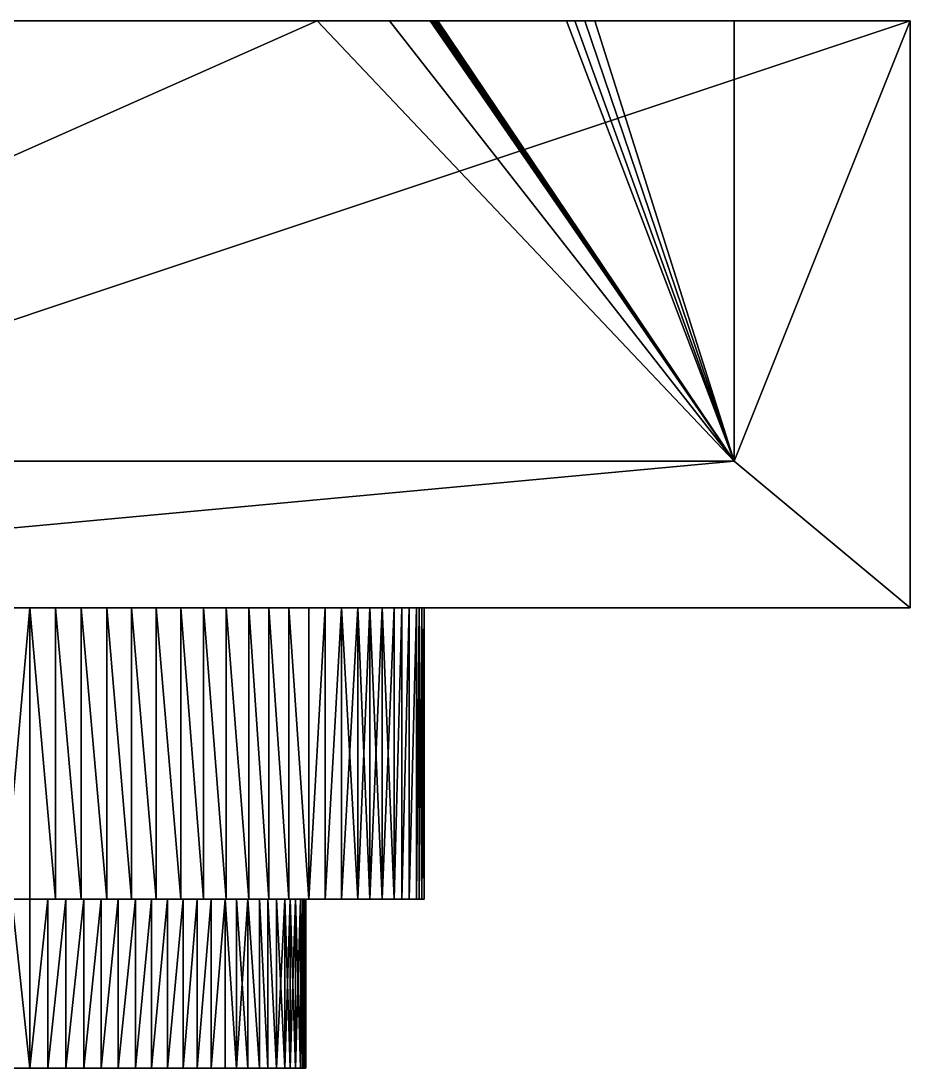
# Model space of a CAD drawing. Header units: metres. Extents: x -9.1 to -7.6, y 2.92 to 3.81.
# Drawn here: x -8.361 to -7.603, y 2.92 to 3.812 of the extents above; entities that cross this region are included whole.
import ezdxf

# ---------------------------------------------------------------- set-up
doc = ezdxf.new("R2010")
doc.units = ezdxf.units.M

msp = doc.modelspace()

# ---------------------------------------------------------------- linework, layer by layer
for points in [[(-9.103333, 3.312435, -1.224101), (-7.603333, 3.312435, -1.224101), (-7.603333, 3.812435, -1.224101)], [(-7.603333, 3.812435, -1.224101), (-9.103333, 3.812435, -1.224101), (-9.103333, 3.312435, -1.224101)], [(-9.103333, 3.812435, -1.224101), (-7.603333, 3.812435, -1.224101), (-8.59807, 3.812435, -1.074101)], [(-8.108597, 3.812435, -1.074101), (-7.753334, 3.437435, -1.074101), (-8.953334, 3.437435, -1.074101)], [(-8.953334, 3.437435, -1.074101), (-8.59807, 3.812435, -1.074101), (-8.108597, 3.812435, -1.074101)], [(-7.603333, 3.812435, -1.224101), (-8.108597, 3.812435, -1.074101), (-8.59807, 3.812435, -1.074101)], [(-8.046812, 3.812435, -1.074101), (-8.108597, 3.812435, -1.074101), (-7.603333, 3.812435, -1.224101)], [(-8.108597, 3.812435, -1.074101), (-8.046812, 3.812435, -1.074101), (-7.753334, 3.437435, -1.074101)], [(-7.603333, 3.812435, -1.224101), (-8.012138, 3.812435, -1.074101), (-8.046812, 3.812435, -1.074101)], [(-8.046812, 3.812435, -1.074101), (-8.012138, 3.812435, -1.074101), (-7.753334, 3.437435, -1.074101)], [(-8.011627, 3.812435, -1.074101), (-8.012138, 3.812435, -1.074101), (-7.603333, 3.812435, -1.224101)], [(-8.012138, 3.812435, -1.074101), (-8.011627, 3.812435, -1.074101), (-7.753334, 3.437435, -1.074101)], [(-7.603333, 3.812435, -1.224101), (-8.011177, 3.812435, -1.074101), (-8.011627, 3.812435, -1.074101)], [(-8.011627, 3.812435, -1.074101), (-8.011177, 3.812435, -1.074101), (-7.753334, 3.437435, -1.074101)], [(-8.00997, 3.812435, -1.074101), (-8.011177, 3.812435, -1.074101), (-7.603333, 3.812435, -1.224101)], [(-8.011177, 3.812435, -1.074101), (-8.00997, 3.812435, -1.074101), (-7.753334, 3.437435, -1.074101)], [(-7.603333, 3.812435, -1.224101), (-8.008516, 3.812435, -1.074101), (-8.00997, 3.812435, -1.074101)], [(-8.00997, 3.812435, -1.074101), (-8.008516, 3.812435, -1.074101), (-7.753334, 3.437435, -1.074101)], [(-8.007055, 3.812435, -1.074101), (-8.008516, 3.812435, -1.074101), (-7.603333, 3.812435, -1.224101)], [(-8.008516, 3.812435, -1.074101), (-8.007055, 3.812435, -1.074101), (-7.753334, 3.437435, -1.074101)], [(-7.603333, 3.812435, -1.224101), (-8.00583, 3.812435, -1.074101), (-8.007055, 3.812435, -1.074101)], [(-8.007055, 3.812435, -1.074101), (-8.00583, 3.812435, -1.074101), (-7.753334, 3.437435, -1.074101)], [(-7.896036, 3.812435, -1.074101), (-8.00583, 3.812435, -1.074101), (-7.603333, 3.812435, -1.224101)], [(-8.00583, 3.812435, -1.074101), (-7.896036, 3.812435, -1.074101), (-7.753334, 3.437435, -1.074101)], [(-7.603333, 3.812435, -1.224101), (-7.888876, 3.812435, -1.074101), (-7.896036, 3.812435, -1.074101)], [(-7.896036, 3.812435, -1.074101), (-7.888876, 3.812435, -1.074101), (-7.753334, 3.437435, -1.074101)], [(-7.88034, 3.812435, -1.074101), (-7.888876, 3.812435, -1.074101), (-7.603333, 3.812435, -1.224101)], [(-7.888876, 3.812435, -1.074101), (-7.88034, 3.812435, -1.074101), (-7.753334, 3.437435, -1.074101)], [(-7.603333, 3.812435, -1.224101), (-7.871848, 3.812435, -1.074101), (-7.88034, 3.812435, -1.074101)], [(-7.88034, 3.812435, -1.074101), (-7.871848, 3.812435, -1.074101), (-7.753334, 3.437435, -1.074101)], [(-7.603333, 3.812435, -1.224101), (-7.753334, 3.812435, -1.074101), (-7.871848, 3.812435, -1.074101)], [(-7.871848, 3.812435, -1.074101), (-7.753334, 3.812435, -1.074101), (-7.753334, 3.437435, -1.074101)], [(-7.753334, 3.437435, -0.024101), (-7.753334, 3.812435, -0.024101), (-7.603333, 3.812435, -0.024101)], [(-7.603333, 3.812435, -0.024101), (-7.603333, 3.312435, -0.024101), (-7.753334, 3.437435, -0.024101)], [(-7.603333, 3.812435, -1.224101), (-7.603333, 3.812435, -0.024101), (-7.753334, 3.812435, -0.543332)], [(-7.753334, 3.812435, -0.543332), (-7.753334, 3.812435, -1.074101), (-7.603333, 3.812435, -1.224101)], [(-7.603333, 3.812435, -0.024101), (-7.753334, 3.812435, -0.024101), (-7.753334, 3.812435, -0.543332)], [(-7.753334, 3.812435, -1.074101), (-7.753334, 3.812435, -0.543332), (-7.753334, 3.437435, -1.074101)], [(-7.753334, 3.437435, -0.024101), (-7.753334, 3.437435, -1.074101), (-7.753334, 3.812435, -0.543332)], [(-7.753334, 3.812435, -0.543332), (-7.753334, 3.812435, -0.024101), (-7.753334, 3.437435, -0.024101)], [(-7.603333, 3.312435, -1.224101), (-7.603333, 3.312435, -0.024101), (-7.603333, 3.812435, -0.024101)], [(-7.603333, 3.812435, -0.024101), (-7.603333, 3.812435, -1.224101), (-7.603333, 3.312435, -1.224101)], [(-7.753334, 3.437435, -0.024101), (-7.603333, 3.312435, -0.024101), (-9.103333, 3.312435, -0.024101)], [(-9.103333, 3.312435, -0.024101), (-8.953334, 3.437435, -0.024101), (-7.753334, 3.437435, -0.024101)], [(-7.753334, 3.437435, -0.024101), (-8.953334, 3.437435, -0.024101), (-8.953334, 3.437435, -1.074101)], [(-8.953334, 3.437435, -1.074101), (-7.753334, 3.437435, -1.074101), (-7.753334, 3.437435, -0.024101)], [(-7.603333, 3.312435, -1.224101), (-9.103333, 3.312435, -1.224101), (-8.481915, 3.312435, -0.784525)], [(-9.103333, 3.312435, -0.024101), (-7.603333, 3.312435, -0.024101), (-8.353333, 3.312435, -0.138101)], [(-8.353333, 3.312435, -0.138101), (-8.375183, 3.312435, -0.140253), (-9.103333, 3.312435, -0.024101)], [(-8.481915, 3.312435, -0.784525), (-8.418883, 3.312435, -0.803645), (-7.603333, 3.312435, -1.224101)], [(-8.375183, 3.312435, -0.807949), (-7.603333, 3.312435, -1.224101), (-8.418883, 3.312435, -0.803645)], [(-7.603333, 3.312435, -1.224101), (-8.375183, 3.312435, -0.807949), (-8.353333, 3.312435, -0.810101)], [(-8.353333, 3.312435, -0.138101), (-8.353333, 3.064435, -0.138101), (-8.375183, 3.064435, -0.140253)], [(-8.375183, 3.064435, -0.140253), (-8.375183, 3.312435, -0.140253), (-8.353333, 3.312435, -0.138101)], [(-8.375183, 3.064435, -0.807949), (-8.353333, 3.064435, -0.810101), (-8.353333, 3.312435, -0.810101)], [(-8.353333, 3.312435, -0.810101), (-8.375183, 3.312435, -0.807949), (-8.375183, 3.064435, -0.807949)], [(-7.603333, 3.312435, -1.224101), (-8.353333, 3.312435, -0.810101), (-8.331483, 3.312435, -0.807949)], [(-8.331483, 3.312435, -0.140253), (-8.353333, 3.312435, -0.138101), (-7.603333, 3.312435, -0.024101)], [(-8.353333, 3.312435, -0.810101), (-8.353333, 3.064435, -0.810101), (-8.331483, 3.064435, -0.807949)], [(-8.331483, 3.064435, -0.807949), (-8.331483, 3.312435, -0.807949), (-8.353333, 3.312435, -0.810101)], [(-8.331483, 3.064435, -0.140253), (-8.353333, 3.064435, -0.138101), (-8.353333, 3.312435, -0.138101)], [(-8.353333, 3.312435, -0.138101), (-8.331483, 3.312435, -0.140253), (-8.331483, 3.064435, -0.140253)], [(-8.331483, 3.312435, -0.807949), (-8.309633, 3.312435, -0.805797), (-8.287783, 3.312435, -0.803645)], [(-8.287783, 3.312435, -0.803645), (-7.603333, 3.312435, -1.224101), (-8.331483, 3.312435, -0.807949)], [(-7.603333, 3.312435, -0.024101), (-8.309633, 3.312435, -0.142406), (-8.331483, 3.312435, -0.140253)], [(-8.331483, 3.312435, -0.807949), (-8.331483, 3.064435, -0.807949), (-8.309633, 3.064435, -0.805797)], [(-8.309633, 3.064435, -0.805797), (-8.309633, 3.312435, -0.805797), (-8.331483, 3.312435, -0.807949)], [(-8.309633, 3.064435, -0.142406), (-8.331483, 3.064435, -0.140253), (-8.331483, 3.312435, -0.140253)], [(-8.331483, 3.312435, -0.140253), (-8.309633, 3.312435, -0.142406), (-8.309633, 3.064435, -0.142406)], [(-8.287783, 3.312435, -0.144558), (-8.309633, 3.312435, -0.142406), (-7.603333, 3.312435, -0.024101)], [(-8.287783, 3.064435, -0.144558), (-8.309633, 3.064435, -0.142406), (-8.309633, 3.312435, -0.142406)], [(-8.309633, 3.312435, -0.142406), (-8.287783, 3.312435, -0.144558), (-8.287783, 3.064435, -0.144558)], [(-8.309633, 3.312435, -0.805797), (-8.309633, 3.064435, -0.805797), (-8.287783, 3.064435, -0.803645)], [(-8.287783, 3.064435, -0.803645), (-8.287783, 3.312435, -0.803645), (-8.309633, 3.312435, -0.805797)], [(-8.287783, 3.312435, -0.803645), (-8.245762, 3.312435, -0.790898), (-8.224751, 3.312435, -0.784525)], [(-8.224751, 3.312435, -0.784525), (-7.603333, 3.312435, -1.224101), (-8.287783, 3.312435, -0.803645)], [(-8.266772, 3.312435, -0.150931), (-8.287783, 3.312435, -0.144558), (-7.603333, 3.312435, -0.024101)], [(-8.287783, 3.312435, -0.803645), (-8.266772, 3.312435, -0.797272), (-8.245762, 3.312435, -0.790898)], [(-8.287783, 3.312435, -0.803645), (-8.287783, 3.064435, -0.803645), (-8.266772, 3.064435, -0.797272)], [(-8.266772, 3.064435, -0.797272), (-8.266772, 3.312435, -0.797272), (-8.287783, 3.312435, -0.803645)], [(-8.266772, 3.064435, -0.150931), (-8.287783, 3.064435, -0.144558), (-8.287783, 3.312435, -0.144558)], [(-8.287783, 3.312435, -0.144558), (-8.266772, 3.312435, -0.150931), (-8.266772, 3.064435, -0.150931)], [(-8.224751, 3.312435, -0.163678), (-8.245762, 3.312435, -0.157304), (-8.266772, 3.312435, -0.150931)], [(-8.266772, 3.312435, -0.150931), (-7.603333, 3.312435, -0.024101), (-8.224751, 3.312435, -0.163678)], [(-8.266772, 3.312435, -0.797272), (-8.266772, 3.064435, -0.797272), (-8.245762, 3.064435, -0.790898)], [(-8.245762, 3.064435, -0.790898), (-8.245762, 3.312435, -0.790898), (-8.266772, 3.312435, -0.797272)], [(-8.245762, 3.064435, -0.157304), (-8.266772, 3.064435, -0.150931), (-8.266772, 3.312435, -0.150931)], [(-8.266772, 3.312435, -0.150931), (-8.245762, 3.312435, -0.157304), (-8.245762, 3.064435, -0.157304)], [(-8.224751, 3.064435, -0.163678), (-8.245762, 3.064435, -0.157304), (-8.245762, 3.312435, -0.157304)], [(-8.245762, 3.312435, -0.157304), (-8.224751, 3.312435, -0.163678), (-8.224751, 3.064435, -0.163678)], [(-8.245762, 3.312435, -0.790898), (-8.245762, 3.064435, -0.790898), (-8.224751, 3.064435, -0.784525)], [(-8.224751, 3.064435, -0.784525), (-8.224751, 3.312435, -0.784525), (-8.245762, 3.312435, -0.790898)], [(-8.224751, 3.312435, -0.784525), (-8.205388, 3.312435, -0.774175), (-8.186026, 3.312435, -0.763825)], [(-8.186026, 3.312435, -0.763825), (-7.603333, 3.312435, -1.224101), (-8.224751, 3.312435, -0.784525)], [(-8.205388, 3.312435, -0.174028), (-8.224751, 3.312435, -0.163678), (-7.603333, 3.312435, -0.024101)], [(-8.224751, 3.312435, -0.784525), (-8.224751, 3.064435, -0.784525), (-8.205388, 3.064435, -0.774175)], [(-8.205388, 3.064435, -0.774175), (-8.205388, 3.312435, -0.774175), (-8.224751, 3.312435, -0.784525)], [(-8.205388, 3.064435, -0.174028), (-8.224751, 3.064435, -0.163678), (-8.224751, 3.312435, -0.163678)], [(-8.224751, 3.312435, -0.163678), (-8.205388, 3.312435, -0.174028), (-8.205388, 3.064435, -0.174028)], [(-8.186025, 3.312435, -0.184378), (-8.205388, 3.312435, -0.174028), (-7.603333, 3.312435, -0.024101)], [(-8.205388, 3.312435, -0.774175), (-8.205388, 3.064435, -0.774175), (-8.186026, 3.064435, -0.763825)], [(-8.186026, 3.064435, -0.763825), (-8.186026, 3.312435, -0.763825), (-8.205388, 3.312435, -0.774175)], [(-8.186025, 3.064435, -0.184378), (-8.205388, 3.064435, -0.174028), (-8.205388, 3.312435, -0.174028)], [(-8.205388, 3.312435, -0.174028), (-8.186025, 3.312435, -0.184378), (-8.186025, 3.064435, -0.184378)], [(-7.603333, 3.312435, -1.224101), (-8.186026, 3.312435, -0.763825), (-8.166662, 3.312435, -0.753475)], [(-8.186026, 3.312435, -0.763825), (-8.186026, 3.064435, -0.763825), (-8.166662, 3.064435, -0.753475)], [(-8.166662, 3.064435, -0.753475), (-8.166662, 3.312435, -0.753475), (-8.186026, 3.312435, -0.763825)], [(-8.166661, 3.312435, -0.194728), (-8.186025, 3.312435, -0.184378), (-7.603333, 3.312435, -0.024101)], [(-8.166661, 3.064435, -0.194728), (-8.186025, 3.064435, -0.184378), (-8.186025, 3.312435, -0.184378)], [(-8.186025, 3.312435, -0.184378), (-8.166661, 3.312435, -0.194728), (-8.166661, 3.064435, -0.194728)], [(-7.603333, 3.312435, -1.224101), (-8.166662, 3.312435, -0.753475), (-8.14969, 3.312435, -0.739546)], [(-8.166662, 3.312435, -0.753475), (-8.166662, 3.064435, -0.753475), (-8.14969, 3.064435, -0.739546)], [(-8.14969, 3.064435, -0.739546), (-8.14969, 3.312435, -0.739546), (-8.166662, 3.312435, -0.753475)], [(-8.132717, 3.312435, -0.222585), (-8.14969, 3.312435, -0.208656), (-8.166661, 3.312435, -0.194728)], [(-8.166661, 3.312435, -0.194728), (-7.603333, 3.312435, -0.024101), (-8.132717, 3.312435, -0.222585)], [(-8.14969, 3.064435, -0.208656), (-8.166661, 3.064435, -0.194728), (-8.166661, 3.312435, -0.194728)], [(-8.166661, 3.312435, -0.194728), (-8.14969, 3.312435, -0.208656), (-8.14969, 3.064435, -0.208656)], [(-8.14969, 3.312435, -0.739546), (-8.132718, 3.312435, -0.725618), (-8.115746, 3.312435, -0.711689)], [(-8.115746, 3.312435, -0.711689), (-7.603333, 3.312435, -1.224101), (-8.14969, 3.312435, -0.739546)], [(-8.14969, 3.312435, -0.739546), (-8.14969, 3.064435, -0.739546), (-8.132718, 3.064435, -0.725618)], [(-8.132718, 3.064435, -0.725618), (-8.132718, 3.312435, -0.725618), (-8.14969, 3.312435, -0.739546)], [(-8.132717, 3.064435, -0.222585), (-8.14969, 3.064435, -0.208656), (-8.14969, 3.312435, -0.208656)], [(-8.14969, 3.312435, -0.208656), (-8.132717, 3.312435, -0.222585), (-8.132717, 3.064435, -0.222585)], [(-8.132718, 3.312435, -0.725618), (-8.132718, 3.064435, -0.725618), (-8.115746, 3.064435, -0.711689)], [(-8.115746, 3.064435, -0.711689), (-8.115746, 3.312435, -0.711689), (-8.132718, 3.312435, -0.725618)], [(-7.603333, 3.312435, -0.024101), (-8.115746, 3.312435, -0.236514), (-8.132717, 3.312435, -0.222585)], [(-8.115746, 3.064435, -0.236514), (-8.132717, 3.064435, -0.222585), (-8.132717, 3.312435, -0.222585)], [(-8.132717, 3.312435, -0.222585), (-8.115746, 3.312435, -0.236514), (-8.115746, 3.064435, -0.236514)], [(-7.603333, 3.312435, -0.024101), (-8.101817, 3.312435, -0.253486), (-8.115746, 3.312435, -0.236514)], [(-8.115746, 3.312435, -0.711689), (-8.101817, 3.312435, -0.694717), (-8.087889, 3.312435, -0.677745)], [(-8.087889, 3.312435, -0.677745), (-7.603333, 3.312435, -1.224101), (-8.115746, 3.312435, -0.711689)], [(-8.115746, 3.064435, -0.711689), (-8.101817, 3.064435, -0.694717), (-8.101817, 3.312435, -0.694717)], [(-8.101817, 3.312435, -0.694717), (-8.115746, 3.312435, -0.711689), (-8.115746, 3.064435, -0.711689)], [(-8.101817, 3.312435, -0.253486), (-8.101817, 3.064435, -0.253486), (-8.115746, 3.064435, -0.236514)], [(-8.115746, 3.064435, -0.236514), (-8.115746, 3.312435, -0.236514), (-8.101817, 3.312435, -0.253486)], [(-8.073959, 3.312435, -0.28743), (-8.087888, 3.312435, -0.270458), (-8.101817, 3.312435, -0.253486)], [(-8.101817, 3.312435, -0.253486), (-7.603333, 3.312435, -0.024101), (-8.073959, 3.312435, -0.28743)], [(-8.101817, 3.064435, -0.694717), (-8.087889, 3.064435, -0.677745), (-8.087889, 3.312435, -0.677745)], [(-8.087889, 3.312435, -0.677745), (-8.101817, 3.312435, -0.694717), (-8.101817, 3.064435, -0.694717)], [(-8.087888, 3.312435, -0.270458), (-8.087888, 3.064435, -0.270458), (-8.101817, 3.064435, -0.253486)], [(-8.101817, 3.064435, -0.253486), (-8.101817, 3.312435, -0.253486), (-8.087888, 3.312435, -0.270458)], [(-7.603333, 3.312435, -1.224101), (-8.087889, 3.312435, -0.677745), (-8.073959, 3.312435, -0.660773)], [(-8.087889, 3.064435, -0.677745), (-8.073959, 3.064435, -0.660773), (-8.073959, 3.312435, -0.660773)], [(-8.073959, 3.312435, -0.660773), (-8.087889, 3.312435, -0.677745), (-8.087889, 3.064435, -0.677745)], [(-8.073959, 3.064435, -0.28743), (-8.087888, 3.064435, -0.270458), (-8.087888, 3.312435, -0.270458)], [(-8.087888, 3.312435, -0.270458), (-8.073959, 3.312435, -0.28743), (-8.073959, 3.064435, -0.28743)], [(-7.603333, 3.312435, -0.024101), (-7.603333, 3.312435, -1.224101), (-8.073959, 3.312435, -0.660773)], [(-8.073959, 3.312435, -0.660773), (-8.06361, 3.312435, -0.64141), (-7.603333, 3.312435, -0.024101)], [(-8.04291, 3.312435, -0.34552), (-8.06361, 3.312435, -0.306793), (-8.073959, 3.312435, -0.28743)], [(-8.073959, 3.312435, -0.28743), (-7.603333, 3.312435, -0.024101), (-8.04291, 3.312435, -0.34552)], [(-8.073959, 3.064435, -0.660773), (-8.06361, 3.064435, -0.64141), (-8.06361, 3.312435, -0.64141)], [(-8.06361, 3.312435, -0.64141), (-8.073959, 3.312435, -0.660773), (-8.073959, 3.064435, -0.660773)], [(-8.063609, 3.064435, -0.306793), (-8.073959, 3.064435, -0.28743), (-8.073959, 3.312435, -0.28743)], [(-8.073959, 3.312435, -0.28743), (-8.06361, 3.312435, -0.306793), (-8.063609, 3.064435, -0.306793)], [(-8.06361, 3.312435, -0.64141), (-8.05326, 3.312435, -0.622046), (-8.04291, 3.312435, -0.602683)], [(-8.04291, 3.312435, -0.602683), (-7.603333, 3.312435, -0.024101), (-8.06361, 3.312435, -0.64141)], [(-8.04291, 3.312435, -0.34552), (-8.05326, 3.312435, -0.326157), (-8.06361, 3.312435, -0.306793)], [(-8.06361, 3.064435, -0.64141), (-8.05326, 3.064435, -0.622046), (-8.05326, 3.312435, -0.622046)], [(-8.05326, 3.312435, -0.622046), (-8.06361, 3.312435, -0.64141), (-8.06361, 3.064435, -0.64141)], [(-8.05326, 3.064435, -0.326157), (-8.063609, 3.064435, -0.306793), (-8.06361, 3.312435, -0.306793)], [(-8.06361, 3.312435, -0.306793), (-8.05326, 3.312435, -0.326157), (-8.05326, 3.064435, -0.326157)], [(-8.04291, 3.064435, -0.34552), (-8.05326, 3.064435, -0.326157), (-8.05326, 3.312435, -0.326157)], [(-8.05326, 3.312435, -0.326157), (-8.04291, 3.312435, -0.34552), (-8.04291, 3.064435, -0.34552)], [(-8.05326, 3.064435, -0.622046), (-8.04291, 3.064435, -0.602683), (-8.04291, 3.312435, -0.602683)], [(-8.04291, 3.312435, -0.602683), (-8.05326, 3.312435, -0.622046), (-8.05326, 3.064435, -0.622046)], [(-8.023789, 3.312435, -0.408551), (-8.030163, 3.312435, -0.387541), (-8.04291, 3.312435, -0.34552)], [(-8.04291, 3.312435, -0.34552), (-7.603333, 3.312435, -0.024101), (-8.023789, 3.312435, -0.408551)], [(-8.04291, 3.312435, -0.602683), (-8.036536, 3.312435, -0.581672), (-8.030163, 3.312435, -0.560662)], [(-8.030163, 3.312435, -0.560662), (-7.603333, 3.312435, -0.024101), (-8.04291, 3.312435, -0.602683)], [(-8.030163, 3.312435, -0.387541), (-8.036536, 3.312435, -0.366531), (-8.04291, 3.312435, -0.34552)], [(-8.04291, 3.064435, -0.602683), (-8.036536, 3.064435, -0.581672), (-8.036536, 3.312435, -0.581672)], [(-8.036536, 3.312435, -0.581672), (-8.04291, 3.312435, -0.602683), (-8.04291, 3.064435, -0.602683)], [(-8.036536, 3.312435, -0.366531), (-8.036536, 3.064435, -0.366531), (-8.04291, 3.064435, -0.34552)], [(-8.04291, 3.064435, -0.34552), (-8.04291, 3.312435, -0.34552), (-8.036536, 3.312435, -0.366531)], [(-8.036536, 3.064435, -0.581672), (-8.030163, 3.064435, -0.560662), (-8.030163, 3.312435, -0.560662)], [(-8.030163, 3.312435, -0.560662), (-8.036536, 3.312435, -0.581672), (-8.036536, 3.064435, -0.581672)], [(-8.030163, 3.312435, -0.387541), (-8.030163, 3.064435, -0.387541), (-8.036536, 3.064435, -0.366531)], [(-8.036536, 3.064435, -0.366531), (-8.036536, 3.312435, -0.366531), (-8.030163, 3.312435, -0.387541)], [(-7.603333, 3.312435, -0.024101), (-8.030163, 3.312435, -0.560662), (-8.023789, 3.312435, -0.539652)], [(-8.023789, 3.312435, -0.408551), (-8.023789, 3.064435, -0.408551), (-8.030163, 3.064435, -0.387541)], [(-8.030163, 3.064435, -0.387541), (-8.030163, 3.312435, -0.387541), (-8.023789, 3.312435, -0.408551)], [(-8.030163, 3.064435, -0.560662), (-8.023789, 3.064435, -0.539652), (-8.023789, 3.312435, -0.539652)], [(-8.023789, 3.312435, -0.539652), (-8.030163, 3.312435, -0.560662), (-8.030163, 3.064435, -0.560662)], [(-8.017334, 3.312435, -0.474101), (-8.021638, 3.312435, -0.430401), (-8.023789, 3.312435, -0.408551)], [(-8.023789, 3.312435, -0.408551), (-7.603333, 3.312435, -0.024101), (-8.017334, 3.312435, -0.474101)], [(-7.603333, 3.312435, -0.024101), (-8.023789, 3.312435, -0.539652), (-8.021638, 3.312435, -0.517801)], [(-8.023789, 3.064435, -0.539652), (-8.021638, 3.064435, -0.517801), (-8.021638, 3.312435, -0.517801)], [(-8.021638, 3.312435, -0.517801), (-8.023789, 3.312435, -0.539652), (-8.023789, 3.064435, -0.539652)], [(-8.021638, 3.312435, -0.430401), (-8.021638, 3.064435, -0.430401), (-8.023789, 3.064435, -0.408551)], [(-8.023789, 3.064435, -0.408551), (-8.023789, 3.312435, -0.408551), (-8.021638, 3.312435, -0.430401)], [(-8.021638, 3.312435, -0.517801), (-8.019485, 3.312435, -0.495951), (-8.017334, 3.312435, -0.474101)], [(-8.017334, 3.312435, -0.474101), (-7.603333, 3.312435, -0.024101), (-8.021638, 3.312435, -0.517801)], [(-8.017334, 3.312435, -0.474101), (-8.019485, 3.312435, -0.452251), (-8.021638, 3.312435, -0.430401)], [(-8.021638, 3.064435, -0.517801), (-8.019485, 3.064435, -0.495951), (-8.019485, 3.312435, -0.495951)], [(-8.019485, 3.312435, -0.495951), (-8.021638, 3.312435, -0.517801), (-8.021638, 3.064435, -0.517801)], [(-8.019485, 3.312435, -0.452251), (-8.019485, 3.064435, -0.452251), (-8.021638, 3.064435, -0.430401)], [(-8.021638, 3.064435, -0.430401), (-8.021638, 3.312435, -0.430401), (-8.019485, 3.312435, -0.452251)], [(-8.017334, 3.064435, -0.474101), (-8.019485, 3.064435, -0.452251), (-8.019485, 3.312435, -0.452251)], [(-8.019485, 3.312435, -0.452251), (-8.017334, 3.312435, -0.474101), (-8.017334, 3.064435, -0.474101)], [(-8.019485, 3.064435, -0.495951), (-8.017334, 3.064435, -0.474101), (-8.017334, 3.312435, -0.474101)], [(-8.017334, 3.312435, -0.474101), (-8.019485, 3.312435, -0.495951), (-8.019485, 3.064435, -0.495951)], [(-8.353333, 3.064435, -0.709301), (-8.353333, 3.064435, -0.810101), (-8.375183, 3.064435, -0.807949)], [(-8.375183, 3.064435, -0.807949), (-8.368629, 3.064435, -0.707795), (-8.353333, 3.064435, -0.709301)], [(-8.375183, 3.064435, -0.140253), (-8.353333, 3.064435, -0.138101), (-8.353333, 3.064435, -0.238901)], [(-8.353333, 3.064435, -0.238901), (-8.368629, 3.064435, -0.240408), (-8.375183, 3.064435, -0.140253)], [(-8.353333, 2.920435, -0.709301), (-8.353333, 3.064435, -0.709301), (-8.368629, 3.064435, -0.707795)], [(-8.368629, 3.064435, -0.707795), (-8.368629, 2.920435, -0.707795), (-8.353333, 2.920435, -0.709301)], [(-8.368629, 3.064435, -0.240408), (-8.353333, 3.064435, -0.238901), (-8.353333, 2.920435, -0.238901)], [(-8.353333, 2.920435, -0.238901), (-8.368629, 2.920435, -0.240408), (-8.368629, 3.064435, -0.240408)], [(-8.338038, 3.064435, -0.707795), (-8.353333, 3.064435, -0.709301), (-8.353333, 2.920435, -0.709301)], [(-8.353333, 2.920435, -0.709301), (-8.338038, 2.920435, -0.707795), (-8.338038, 3.064435, -0.707795)], [(-8.331483, 3.064435, -0.807949), (-8.353333, 3.064435, -0.810101), (-8.353333, 3.064435, -0.709301)], [(-8.353333, 3.064435, -0.709301), (-8.338038, 3.064435, -0.707795), (-8.331483, 3.064435, -0.807949)], [(-8.353333, 2.920435, -0.238901), (-8.353333, 3.064435, -0.238901), (-8.338038, 3.064435, -0.240408)], [(-8.338038, 3.064435, -0.240408), (-8.338038, 2.920435, -0.240408), (-8.353333, 2.920435, -0.238901)], [(-8.353333, 3.064435, -0.238901), (-8.353333, 3.064435, -0.138101), (-8.331483, 3.064435, -0.140253)], [(-8.331483, 3.064435, -0.140253), (-8.338038, 3.064435, -0.240408), (-8.353333, 3.064435, -0.238901)], [(-8.322743, 3.064435, -0.706288), (-8.338038, 3.064435, -0.707795), (-8.338038, 2.920435, -0.707795)], [(-8.338038, 2.920435, -0.707795), (-8.322743, 2.920435, -0.706288), (-8.322743, 3.064435, -0.706288)], [(-8.309633, 3.064435, -0.805797), (-8.331483, 3.064435, -0.807949), (-8.338038, 3.064435, -0.707795)], [(-8.338038, 3.064435, -0.707795), (-8.322743, 3.064435, -0.706288), (-8.309633, 3.064435, -0.805797)], [(-8.338038, 2.920435, -0.240408), (-8.338038, 3.064435, -0.240408), (-8.322743, 3.064435, -0.241914)], [(-8.322743, 3.064435, -0.241914), (-8.322743, 2.920435, -0.241914), (-8.338038, 2.920435, -0.240408)], [(-8.338038, 3.064435, -0.240408), (-8.331483, 3.064435, -0.140253), (-8.309633, 3.064435, -0.142406)], [(-8.309633, 3.064435, -0.142406), (-8.322743, 3.064435, -0.241914), (-8.338038, 3.064435, -0.240408)], [(-8.307448, 3.064435, -0.704782), (-8.322743, 3.064435, -0.706288), (-8.322743, 2.920435, -0.706288)], [(-8.322743, 2.920435, -0.706288), (-8.307448, 2.920435, -0.704782), (-8.307448, 3.064435, -0.704782)], [(-8.309633, 3.064435, -0.805797), (-8.322743, 3.064435, -0.706288), (-8.307448, 3.064435, -0.704782)], [(-8.322743, 2.920435, -0.241914), (-8.322743, 3.064435, -0.241914), (-8.307448, 3.064435, -0.243421)], [(-8.307448, 3.064435, -0.243421), (-8.307448, 2.920435, -0.243421), (-8.322743, 2.920435, -0.241914)], [(-8.307448, 3.064435, -0.243421), (-8.322743, 3.064435, -0.241914), (-8.309633, 3.064435, -0.142406)], [(-8.307448, 3.064435, -0.704782), (-8.287783, 3.064435, -0.803645), (-8.309633, 3.064435, -0.805797)], [(-8.309633, 3.064435, -0.142406), (-8.287783, 3.064435, -0.144558), (-8.307448, 3.064435, -0.243421)], [(-8.292741, 3.064435, -0.70032), (-8.307448, 3.064435, -0.704782), (-8.307448, 2.920435, -0.704782)], [(-8.307448, 2.920435, -0.704782), (-8.292741, 2.920435, -0.70032), (-8.292741, 3.064435, -0.70032)], [(-8.266772, 3.064435, -0.797272), (-8.287783, 3.064435, -0.803645), (-8.307448, 3.064435, -0.704782)], [(-8.307448, 3.064435, -0.704782), (-8.292741, 3.064435, -0.70032), (-8.266772, 3.064435, -0.797272)], [(-8.307448, 2.920435, -0.243421), (-8.307448, 3.064435, -0.243421), (-8.292741, 3.064435, -0.247882)], [(-8.292741, 3.064435, -0.247882), (-8.292741, 2.920435, -0.247882), (-8.307448, 2.920435, -0.243421)], [(-8.307448, 3.064435, -0.243421), (-8.287783, 3.064435, -0.144558), (-8.266772, 3.064435, -0.150931)], [(-8.266772, 3.064435, -0.150931), (-8.292741, 3.064435, -0.247882), (-8.307448, 3.064435, -0.243421)], [(-8.278033, 3.064435, -0.695859), (-8.292741, 3.064435, -0.70032), (-8.292741, 2.920435, -0.70032)], [(-8.292741, 2.920435, -0.70032), (-8.278033, 2.920435, -0.695859), (-8.278033, 3.064435, -0.695859)], [(-8.266772, 3.064435, -0.797272), (-8.292741, 3.064435, -0.70032), (-8.278033, 3.064435, -0.695859)], [(-8.292741, 2.920435, -0.247882), (-8.292741, 3.064435, -0.247882), (-8.278033, 3.064435, -0.252344)], [(-8.278033, 3.064435, -0.252344), (-8.278033, 2.920435, -0.252344), (-8.292741, 2.920435, -0.247882)], [(-8.292741, 3.064435, -0.247882), (-8.266772, 3.064435, -0.150931), (-8.245762, 3.064435, -0.157304)], [(-8.245762, 3.064435, -0.157304), (-8.278033, 3.064435, -0.252344), (-8.292741, 3.064435, -0.247882)], [(-8.263327, 3.064435, -0.691398), (-8.278033, 3.064435, -0.695859), (-8.278033, 2.920435, -0.695859)], [(-8.278033, 2.920435, -0.695859), (-8.263327, 2.920435, -0.691398), (-8.263327, 3.064435, -0.691398)], [(-8.245762, 3.064435, -0.790898), (-8.278033, 3.064435, -0.695859), (-8.263327, 3.064435, -0.691398)], [(-8.278033, 3.064435, -0.695859), (-8.245762, 3.064435, -0.790898), (-8.266772, 3.064435, -0.797272)], [(-8.278033, 2.920435, -0.252344), (-8.278033, 3.064435, -0.252344), (-8.263326, 3.064435, -0.256805)], [(-8.263326, 3.064435, -0.256805), (-8.263326, 2.920435, -0.256805), (-8.278033, 2.920435, -0.252344)], [(-8.263326, 3.064435, -0.256805), (-8.278033, 3.064435, -0.252344), (-8.245762, 3.064435, -0.157304)], [(-8.249772, 3.064435, -0.684153), (-8.263327, 3.064435, -0.691398), (-8.263327, 2.920435, -0.691398)], [(-8.263327, 2.920435, -0.691398), (-8.249772, 2.920435, -0.684153), (-8.249772, 3.064435, -0.684153)], [(-8.205388, 3.064435, -0.774175), (-8.224751, 3.064435, -0.784525), (-8.263327, 3.064435, -0.691398)], [(-8.263327, 3.064435, -0.691398), (-8.249772, 3.064435, -0.684153), (-8.205388, 3.064435, -0.774175)], [(-8.263327, 3.064435, -0.691398), (-8.224751, 3.064435, -0.784525), (-8.245762, 3.064435, -0.790898)], [(-8.245762, 3.064435, -0.157304), (-8.224751, 3.064435, -0.163678), (-8.263326, 3.064435, -0.256805)], [(-8.263326, 2.920435, -0.256805), (-8.263326, 3.064435, -0.256805), (-8.249772, 3.064435, -0.26405)], [(-8.249772, 3.064435, -0.26405), (-8.249772, 2.920435, -0.26405), (-8.263326, 2.920435, -0.256805)], [(-8.263326, 3.064435, -0.256805), (-8.224751, 3.064435, -0.163678), (-8.205388, 3.064435, -0.174028)], [(-8.205388, 3.064435, -0.174028), (-8.249772, 3.064435, -0.26405), (-8.263326, 3.064435, -0.256805)], [(-8.236217, 3.064435, -0.676908), (-8.249772, 3.064435, -0.684153), (-8.249772, 2.920435, -0.684153)], [(-8.249772, 2.920435, -0.684153), (-8.236217, 2.920435, -0.676908), (-8.236217, 3.064435, -0.676908)], [(-8.186026, 3.064435, -0.763825), (-8.205388, 3.064435, -0.774175), (-8.249772, 3.064435, -0.684153)], [(-8.249772, 3.064435, -0.684153), (-8.236217, 3.064435, -0.676908), (-8.186026, 3.064435, -0.763825)], [(-8.249772, 2.920435, -0.26405), (-8.249772, 3.064435, -0.26405), (-8.236217, 3.064435, -0.271295)], [(-8.236217, 3.064435, -0.271295), (-8.236217, 2.920435, -0.271295), (-8.249772, 2.920435, -0.26405)], [(-8.249772, 3.064435, -0.26405), (-8.205388, 3.064435, -0.174028), (-8.186025, 3.064435, -0.184378)], [(-8.186025, 3.064435, -0.184378), (-8.236217, 3.064435, -0.271295), (-8.249772, 3.064435, -0.26405)], [(-8.222663, 3.064435, -0.669663), (-8.236217, 3.064435, -0.676908), (-8.236217, 2.920435, -0.676908)], [(-8.236217, 2.920435, -0.676908), (-8.222663, 2.920435, -0.669663), (-8.222663, 3.064435, -0.669663)], [(-8.186026, 3.064435, -0.763825), (-8.236217, 3.064435, -0.676908), (-8.222663, 3.064435, -0.669663)], [(-8.236217, 2.920435, -0.271295), (-8.236217, 3.064435, -0.271295), (-8.222663, 3.064435, -0.27854)], [(-8.222663, 3.064435, -0.27854), (-8.222663, 2.920435, -0.27854), (-8.236217, 2.920435, -0.271295)], [(-8.222663, 3.064435, -0.27854), (-8.236217, 3.064435, -0.271295), (-8.186025, 3.064435, -0.184378)], [(-8.210783, 3.064435, -0.659913), (-8.222663, 3.064435, -0.669663), (-8.222663, 2.920435, -0.669663)], [(-8.222663, 2.920435, -0.669663), (-8.210783, 2.920435, -0.659913), (-8.210783, 3.064435, -0.659913)], [(-8.14969, 3.064435, -0.739546), (-8.166662, 3.064435, -0.753475), (-8.222663, 3.064435, -0.669663)], [(-8.222663, 3.064435, -0.669663), (-8.210783, 3.064435, -0.659913), (-8.14969, 3.064435, -0.739546)], [(-8.222663, 3.064435, -0.669663), (-8.166662, 3.064435, -0.753475), (-8.186026, 3.064435, -0.763825)], [(-8.186025, 3.064435, -0.184378), (-8.166661, 3.064435, -0.194728), (-8.222663, 3.064435, -0.27854)], [(-8.222663, 2.920435, -0.27854), (-8.222663, 3.064435, -0.27854), (-8.210783, 3.064435, -0.28829)], [(-8.210783, 3.064435, -0.28829), (-8.210783, 2.920435, -0.28829), (-8.222663, 2.920435, -0.27854)], [(-8.222663, 3.064435, -0.27854), (-8.166661, 3.064435, -0.194728), (-8.14969, 3.064435, -0.208656)], [(-8.14969, 3.064435, -0.208656), (-8.210783, 3.064435, -0.28829), (-8.222663, 3.064435, -0.27854)], [(-8.198902, 3.064435, -0.650163), (-8.210783, 3.064435, -0.659913), (-8.210783, 2.920435, -0.659913)], [(-8.210783, 2.920435, -0.659913), (-8.198902, 2.920435, -0.650163), (-8.198902, 3.064435, -0.650163)], [(-8.132718, 3.064435, -0.725618), (-8.14969, 3.064435, -0.739546), (-8.210783, 3.064435, -0.659913)], [(-8.210783, 3.064435, -0.659913), (-8.198902, 3.064435, -0.650163), (-8.132718, 3.064435, -0.725618)], [(-8.210783, 2.920435, -0.28829), (-8.210783, 3.064435, -0.28829), (-8.198902, 3.064435, -0.29804)], [(-8.198902, 3.064435, -0.29804), (-8.198902, 2.920435, -0.29804), (-8.210783, 2.920435, -0.28829)], [(-8.198902, 3.064435, -0.29804), (-8.210783, 3.064435, -0.28829), (-8.14969, 3.064435, -0.208656)], [(-8.187022, 3.064435, -0.640413), (-8.198902, 3.064435, -0.650163), (-8.198902, 2.920435, -0.650163)], [(-8.198902, 2.920435, -0.650163), (-8.187022, 2.920435, -0.640413), (-8.187022, 3.064435, -0.640413)], [(-8.132718, 3.064435, -0.725618), (-8.198902, 3.064435, -0.650163), (-8.187022, 3.064435, -0.640413)], [(-8.198902, 2.920435, -0.29804), (-8.198902, 3.064435, -0.29804), (-8.187022, 3.064435, -0.30779)], [(-8.187022, 3.064435, -0.30779), (-8.187021, 2.920435, -0.30779), (-8.198902, 2.920435, -0.29804)], [(-8.187022, 3.064435, -0.30779), (-8.198902, 3.064435, -0.29804), (-8.132717, 3.064435, -0.222585)], [(-8.14969, 3.064435, -0.208656), (-8.132717, 3.064435, -0.222585), (-8.198902, 3.064435, -0.29804)], [(-8.177272, 2.920435, -0.628532), (-8.177272, 3.064435, -0.628532), (-8.187022, 3.064435, -0.640413)], [(-8.187022, 3.064435, -0.640413), (-8.187022, 2.920435, -0.640413), (-8.177272, 2.920435, -0.628532)], [(-8.101817, 3.064435, -0.694717), (-8.115746, 3.064435, -0.711689), (-8.187022, 3.064435, -0.640413)], [(-8.187022, 3.064435, -0.640413), (-8.177272, 3.064435, -0.628532), (-8.101817, 3.064435, -0.694717)], [(-8.187022, 3.064435, -0.640413), (-8.115746, 3.064435, -0.711689), (-8.132718, 3.064435, -0.725618)], [(-8.132717, 3.064435, -0.222585), (-8.115746, 3.064435, -0.236514), (-8.187022, 3.064435, -0.30779)], [(-8.187022, 3.064435, -0.30779), (-8.177272, 3.064435, -0.319671), (-8.177272, 2.920435, -0.319671)], [(-8.177272, 2.920435, -0.319671), (-8.187021, 2.920435, -0.30779), (-8.187022, 3.064435, -0.30779)], [(-8.187022, 3.064435, -0.30779), (-8.115746, 3.064435, -0.236514), (-8.101817, 3.064435, -0.253486)], [(-8.101817, 3.064435, -0.253486), (-8.177272, 3.064435, -0.319671), (-8.187022, 3.064435, -0.30779)], [(-8.167521, 3.064435, -0.616652), (-8.177272, 3.064435, -0.628532), (-8.177272, 2.920435, -0.628532)], [(-8.177272, 2.920435, -0.628532), (-8.167521, 2.920435, -0.616652), (-8.167521, 3.064435, -0.616652)], [(-8.087889, 3.064435, -0.677745), (-8.101817, 3.064435, -0.694717), (-8.177272, 3.064435, -0.628532)], [(-8.177272, 3.064435, -0.628532), (-8.167521, 3.064435, -0.616652), (-8.087889, 3.064435, -0.677745)], [(-8.177272, 3.064435, -0.319671), (-8.167521, 3.064435, -0.331551), (-8.167521, 2.920435, -0.331551)], [(-8.167521, 2.920435, -0.331551), (-8.177272, 2.920435, -0.319671), (-8.177272, 3.064435, -0.319671)], [(-8.167521, 3.064435, -0.331551), (-8.177272, 3.064435, -0.319671), (-8.101817, 3.064435, -0.253486)], [(-8.157772, 2.920435, -0.604771), (-8.157772, 3.064435, -0.604771), (-8.167521, 3.064435, -0.616652)], [(-8.167521, 3.064435, -0.616652), (-8.167521, 2.920435, -0.616652), (-8.157772, 2.920435, -0.604771)], [(-8.087889, 3.064435, -0.677745), (-8.167521, 3.064435, -0.616652), (-8.157772, 3.064435, -0.604771)], [(-8.167521, 3.064435, -0.331551), (-8.157772, 3.064435, -0.343431), (-8.157772, 2.920435, -0.343431)], [(-8.157772, 2.920435, -0.343431), (-8.167521, 2.920435, -0.331551), (-8.167521, 3.064435, -0.331551)], [(-8.157772, 3.064435, -0.343431), (-8.167521, 3.064435, -0.331551), (-8.087888, 3.064435, -0.270458)], [(-8.101817, 3.064435, -0.253486), (-8.087888, 3.064435, -0.270458), (-8.167521, 3.064435, -0.331551)], [(-8.150527, 2.920435, -0.591217), (-8.150527, 3.064435, -0.591217), (-8.157772, 3.064435, -0.604771)], [(-8.157772, 3.064435, -0.604771), (-8.157772, 2.920435, -0.604771), (-8.150527, 2.920435, -0.591217)], [(-8.06361, 3.064435, -0.64141), (-8.073959, 3.064435, -0.660773), (-8.157772, 3.064435, -0.604771)], [(-8.157772, 3.064435, -0.604771), (-8.150527, 3.064435, -0.591217), (-8.06361, 3.064435, -0.64141)], [(-8.157772, 3.064435, -0.604771), (-8.073959, 3.064435, -0.660773), (-8.087889, 3.064435, -0.677745)], [(-8.087888, 3.064435, -0.270458), (-8.073959, 3.064435, -0.28743), (-8.157772, 3.064435, -0.343431)], [(-8.157772, 3.064435, -0.343431), (-8.150527, 3.064435, -0.356986), (-8.150527, 2.920435, -0.356986)], [(-8.150527, 2.920435, -0.356986), (-8.157772, 2.920435, -0.343431), (-8.157772, 3.064435, -0.343431)], [(-8.157772, 3.064435, -0.343431), (-8.073959, 3.064435, -0.28743), (-8.063609, 3.064435, -0.306793)], [(-8.063609, 3.064435, -0.306793), (-8.150527, 3.064435, -0.356986), (-8.157772, 3.064435, -0.343431)], [(-8.143282, 2.920435, -0.577663), (-8.143282, 3.064435, -0.577663), (-8.150527, 3.064435, -0.591217)], [(-8.150527, 3.064435, -0.591217), (-8.150527, 2.920435, -0.591217), (-8.143282, 2.920435, -0.577663)], [(-8.05326, 3.064435, -0.622046), (-8.06361, 3.064435, -0.64141), (-8.150527, 3.064435, -0.591217)], [(-8.150527, 3.064435, -0.591217), (-8.143282, 3.064435, -0.577663), (-8.05326, 3.064435, -0.622046)], [(-8.150527, 3.064435, -0.356986), (-8.143282, 3.064435, -0.37054), (-8.143282, 2.920435, -0.37054)], [(-8.143282, 2.920435, -0.37054), (-8.150527, 2.920435, -0.356986), (-8.150527, 3.064435, -0.356986)], [(-8.150527, 3.064435, -0.356986), (-8.063609, 3.064435, -0.306793), (-8.05326, 3.064435, -0.326157)], [(-8.05326, 3.064435, -0.326157), (-8.143282, 3.064435, -0.37054), (-8.150527, 3.064435, -0.356986)], [(-8.136037, 3.064435, -0.564108), (-8.143282, 3.064435, -0.577663), (-8.143282, 2.920435, -0.577663)], [(-8.143282, 2.920435, -0.577663), (-8.136037, 2.920435, -0.564108), (-8.136037, 3.064435, -0.564108)], [(-8.05326, 3.064435, -0.622046), (-8.143282, 3.064435, -0.577663), (-8.136037, 3.064435, -0.564108)], [(-8.143282, 3.064435, -0.37054), (-8.136037, 3.064435, -0.384094), (-8.136037, 2.920435, -0.384094)], [(-8.136037, 2.920435, -0.384094), (-8.143282, 2.920435, -0.37054), (-8.143282, 3.064435, -0.37054)], [(-8.136037, 3.064435, -0.384094), (-8.143282, 3.064435, -0.37054), (-8.05326, 3.064435, -0.326157)], [(-8.131576, 3.064435, -0.549401), (-8.136037, 3.064435, -0.564108), (-8.136037, 2.920435, -0.564108)], [(-8.136037, 2.920435, -0.564108), (-8.131576, 2.920435, -0.549401), (-8.131576, 3.064435, -0.549401)], [(-8.036536, 3.064435, -0.581672), (-8.04291, 3.064435, -0.602683), (-8.136037, 3.064435, -0.564108)], [(-8.136037, 3.064435, -0.564108), (-8.131576, 3.064435, -0.549401), (-8.036536, 3.064435, -0.581672)], [(-8.136037, 3.064435, -0.564108), (-8.04291, 3.064435, -0.602683), (-8.05326, 3.064435, -0.622046)], [(-8.05326, 3.064435, -0.326157), (-8.04291, 3.064435, -0.34552), (-8.136037, 3.064435, -0.384094)], [(-8.136037, 3.064435, -0.384094), (-8.131576, 3.064435, -0.398802), (-8.131576, 2.920435, -0.398802)], [(-8.131576, 2.920435, -0.398802), (-8.136037, 2.920435, -0.384094), (-8.136037, 3.064435, -0.384094)], [(-8.136037, 3.064435, -0.384094), (-8.04291, 3.064435, -0.34552), (-8.036536, 3.064435, -0.366531)], [(-8.036536, 3.064435, -0.366531), (-8.131576, 3.064435, -0.398802), (-8.136037, 3.064435, -0.384094)], [(-8.127114, 3.064435, -0.534694), (-8.131576, 3.064435, -0.549401), (-8.131576, 2.920435, -0.549401)], [(-8.131576, 2.920435, -0.549401), (-8.127114, 2.920435, -0.534694), (-8.127114, 3.064435, -0.534694)], [(-8.036536, 3.064435, -0.581672), (-8.131576, 3.064435, -0.549401), (-8.127114, 3.064435, -0.534694)], [(-8.131576, 3.064435, -0.398802), (-8.127114, 3.064435, -0.413509), (-8.127114, 2.920435, -0.413509)], [(-8.127114, 2.920435, -0.413509), (-8.131576, 2.920435, -0.398802), (-8.131576, 3.064435, -0.398802)], [(-8.127114, 3.064435, -0.413509), (-8.131576, 3.064435, -0.398802), (-8.036536, 3.064435, -0.366531)], [(-8.122653, 3.064435, -0.519987), (-8.127114, 3.064435, -0.534694), (-8.127114, 2.920435, -0.534694)], [(-8.127114, 2.920435, -0.534694), (-8.122653, 2.920435, -0.519987), (-8.122653, 3.064435, -0.519987)], [(-8.030163, 3.064435, -0.560662), (-8.127114, 3.064435, -0.534694), (-8.122653, 3.064435, -0.519987)], [(-8.127114, 3.064435, -0.534694), (-8.030163, 3.064435, -0.560662), (-8.036536, 3.064435, -0.581672)], [(-8.127114, 3.064435, -0.413509), (-8.122653, 3.064435, -0.428216), (-8.122653, 2.920435, -0.428216)], [(-8.122653, 2.920435, -0.428216), (-8.127114, 2.920435, -0.413509), (-8.127114, 3.064435, -0.413509)], [(-8.122653, 3.064435, -0.428216), (-8.127114, 3.064435, -0.413509), (-8.030163, 3.064435, -0.387541)], [(-8.036536, 3.064435, -0.366531), (-8.030163, 3.064435, -0.387541), (-8.127114, 3.064435, -0.413509)], [(-8.121146, 3.064435, -0.504691), (-8.122653, 3.064435, -0.519987), (-8.122653, 2.920435, -0.519987)], [(-8.122653, 2.920435, -0.519987), (-8.121146, 2.920435, -0.504691), (-8.121146, 3.064435, -0.504691)], [(-8.021638, 3.064435, -0.517801), (-8.023789, 3.064435, -0.539652), (-8.122653, 3.064435, -0.519987)], [(-8.122653, 3.064435, -0.519987), (-8.121146, 3.064435, -0.504691), (-8.021638, 3.064435, -0.517801)], [(-8.122653, 3.064435, -0.519987), (-8.023789, 3.064435, -0.539652), (-8.030163, 3.064435, -0.560662)], [(-8.122653, 3.064435, -0.428216), (-8.121146, 3.064435, -0.443511), (-8.121146, 2.920435, -0.443511)], [(-8.121146, 2.920435, -0.443511), (-8.122653, 2.920435, -0.428216), (-8.122653, 3.064435, -0.428216)], [(-8.122653, 3.064435, -0.428216), (-8.023789, 3.064435, -0.408551), (-8.021638, 3.064435, -0.430401)], [(-8.021638, 3.064435, -0.430401), (-8.121146, 3.064435, -0.443511), (-8.122653, 3.064435, -0.428216)], [(-8.030163, 3.064435, -0.387541), (-8.023789, 3.064435, -0.408551), (-8.122653, 3.064435, -0.428216)], [(-8.11964, 3.064435, -0.489396), (-8.121146, 3.064435, -0.504691), (-8.121146, 2.920435, -0.504691)], [(-8.121146, 2.920435, -0.504691), (-8.11964, 2.920435, -0.489396), (-8.11964, 3.064435, -0.489396)], [(-8.021638, 3.064435, -0.517801), (-8.121146, 3.064435, -0.504691), (-8.11964, 3.064435, -0.489396)], [(-8.121146, 3.064435, -0.443511), (-8.11964, 3.064435, -0.458806), (-8.11964, 2.920435, -0.458806)], [(-8.11964, 2.920435, -0.458806), (-8.121146, 2.920435, -0.443511), (-8.121146, 3.064435, -0.443511)], [(-8.121146, 3.064435, -0.443511), (-8.021638, 3.064435, -0.430401), (-8.019485, 3.064435, -0.452251)], [(-8.019485, 3.064435, -0.452251), (-8.11964, 3.064435, -0.458806), (-8.121146, 3.064435, -0.443511)], [(-8.118134, 3.064435, -0.474101), (-8.11964, 3.064435, -0.489396), (-8.11964, 2.920435, -0.489396)], [(-8.11964, 2.920435, -0.489396), (-8.118134, 2.920435, -0.474101), (-8.118134, 3.064435, -0.474101)], [(-8.019485, 3.064435, -0.495951), (-8.11964, 3.064435, -0.489396), (-8.118134, 3.064435, -0.474101)], [(-8.11964, 3.064435, -0.489396), (-8.019485, 3.064435, -0.495951), (-8.021638, 3.064435, -0.517801)], [(-8.118134, 2.920435, -0.474101), (-8.11964, 2.920435, -0.458806), (-8.11964, 3.064435, -0.458806)], [(-8.11964, 3.064435, -0.458806), (-8.118134, 3.064435, -0.474101), (-8.118134, 2.920435, -0.474101)], [(-8.118134, 3.064435, -0.474101), (-8.11964, 3.064435, -0.458806), (-8.019485, 3.064435, -0.452251)], [(-8.118134, 3.064435, -0.474101), (-8.017334, 3.064435, -0.474101), (-8.019485, 3.064435, -0.495951)], [(-8.019485, 3.064435, -0.452251), (-8.017334, 3.064435, -0.474101), (-8.118134, 3.064435, -0.474101)], [(-8.353333, 2.920435, -0.709301), (-8.368629, 2.920435, -0.240408), (-8.353333, 2.920435, -0.238901)], [(-8.353333, 2.920435, -0.709301), (-8.368629, 2.920435, -0.707795), (-8.368629, 2.920435, -0.240408)], [(-8.338038, 2.920435, -0.707795), (-8.353333, 2.920435, -0.238901), (-8.338038, 2.920435, -0.240408)], [(-8.338038, 2.920435, -0.707795), (-8.353333, 2.920435, -0.709301), (-8.353333, 2.920435, -0.238901)], [(-8.322743, 2.920435, -0.706288), (-8.338038, 2.920435, -0.240408), (-8.322743, 2.920435, -0.241914)], [(-8.322743, 2.920435, -0.706288), (-8.338038, 2.920435, -0.707795), (-8.338038, 2.920435, -0.240408)], [(-8.307448, 2.920435, -0.704782), (-8.322743, 2.920435, -0.241914), (-8.307448, 2.920435, -0.243421)], [(-8.307448, 2.920435, -0.704782), (-8.322743, 2.920435, -0.706288), (-8.322743, 2.920435, -0.241914)], [(-8.292741, 2.920435, -0.70032), (-8.307448, 2.920435, -0.243421), (-8.292741, 2.920435, -0.247882)], [(-8.292741, 2.920435, -0.70032), (-8.307448, 2.920435, -0.704782), (-8.307448, 2.920435, -0.243421)], [(-8.278033, 2.920435, -0.695859), (-8.292741, 2.920435, -0.247882), (-8.278033, 2.920435, -0.252344)], [(-8.278033, 2.920435, -0.695859), (-8.292741, 2.920435, -0.70032), (-8.292741, 2.920435, -0.247882)], [(-8.263327, 2.920435, -0.691398), (-8.278033, 2.920435, -0.252344), (-8.263326, 2.920435, -0.256805)], [(-8.263327, 2.920435, -0.691398), (-8.278033, 2.920435, -0.695859), (-8.278033, 2.920435, -0.252344)], [(-8.249772, 2.920435, -0.684153), (-8.263327, 2.920435, -0.691398), (-8.263326, 2.920435, -0.256805)], [(-8.249772, 2.920435, -0.684153), (-8.263326, 2.920435, -0.256805), (-8.249772, 2.920435, -0.26405)], [(-8.236217, 2.920435, -0.676908), (-8.249772, 2.920435, -0.26405), (-8.236217, 2.920435, -0.271295)], [(-8.236217, 2.920435, -0.676908), (-8.249772, 2.920435, -0.684153), (-8.249772, 2.920435, -0.26405)], [(-8.222663, 2.920435, -0.669663), (-8.236217, 2.920435, -0.271295), (-8.222663, 2.920435, -0.27854)], [(-8.222663, 2.920435, -0.669663), (-8.236217, 2.920435, -0.676908), (-8.236217, 2.920435, -0.271295)], [(-8.210783, 2.920435, -0.659913), (-8.222663, 2.920435, -0.27854), (-8.210783, 2.920435, -0.28829)], [(-8.210783, 2.920435, -0.659913), (-8.222663, 2.920435, -0.669663), (-8.222663, 2.920435, -0.27854)], [(-8.198902, 2.920435, -0.650163), (-8.210783, 2.920435, -0.28829), (-8.198902, 2.920435, -0.29804)], [(-8.198902, 2.920435, -0.650163), (-8.210783, 2.920435, -0.659913), (-8.210783, 2.920435, -0.28829)], [(-8.187022, 2.920435, -0.640413), (-8.198902, 2.920435, -0.29804), (-8.187021, 2.920435, -0.30779)], [(-8.187022, 2.920435, -0.640413), (-8.198902, 2.920435, -0.650163), (-8.198902, 2.920435, -0.29804)], [(-8.177272, 2.920435, -0.628532), (-8.187022, 2.920435, -0.640413), (-8.187021, 2.920435, -0.30779)], [(-8.177272, 2.920435, -0.628532), (-8.187021, 2.920435, -0.30779), (-8.177272, 2.920435, -0.319671)], [(-8.167521, 2.920435, -0.616652), (-8.177272, 2.920435, -0.319671), (-8.167521, 2.920435, -0.331551)], [(-8.167521, 2.920435, -0.616652), (-8.177272, 2.920435, -0.628532), (-8.177272, 2.920435, -0.319671)], [(-8.157772, 2.920435, -0.604771), (-8.167521, 2.920435, -0.331551), (-8.157772, 2.920435, -0.343431)], [(-8.157772, 2.920435, -0.604771), (-8.167521, 2.920435, -0.616652), (-8.167521, 2.920435, -0.331551)], [(-8.150527, 2.920435, -0.591217), (-8.157772, 2.920435, -0.343431), (-8.150527, 2.920435, -0.356986)], [(-8.150527, 2.920435, -0.591217), (-8.157772, 2.920435, -0.604771), (-8.157772, 2.920435, -0.343431)], [(-8.143282, 2.920435, -0.577663), (-8.150527, 2.920435, -0.356986), (-8.143282, 2.920435, -0.37054)], [(-8.143282, 2.920435, -0.577663), (-8.150527, 2.920435, -0.591217), (-8.150527, 2.920435, -0.356986)], [(-8.136037, 2.920435, -0.564108), (-8.143282, 2.920435, -0.37054), (-8.136037, 2.920435, -0.384094)], [(-8.136037, 2.920435, -0.564108), (-8.143282, 2.920435, -0.577663), (-8.143282, 2.920435, -0.37054)], [(-8.131576, 2.920435, -0.549401), (-8.136037, 2.920435, -0.384094), (-8.131576, 2.920435, -0.398802)], [(-8.131576, 2.920435, -0.549401), (-8.136037, 2.920435, -0.564108), (-8.136037, 2.920435, -0.384094)], [(-8.127114, 2.920435, -0.534694), (-8.131576, 2.920435, -0.398802), (-8.127114, 2.920435, -0.413509)], [(-8.127114, 2.920435, -0.534694), (-8.131576, 2.920435, -0.549401), (-8.131576, 2.920435, -0.398802)], [(-8.122653, 2.920435, -0.519987), (-8.127114, 2.920435, -0.413509), (-8.122653, 2.920435, -0.428216)], [(-8.122653, 2.920435, -0.519987), (-8.127114, 2.920435, -0.534694), (-8.127114, 2.920435, -0.413509)], [(-8.121146, 2.920435, -0.504691), (-8.122653, 2.920435, -0.428216), (-8.121146, 2.920435, -0.443511)], [(-8.121146, 2.920435, -0.504691), (-8.122653, 2.920435, -0.519987), (-8.122653, 2.920435, -0.428216)], [(-8.11964, 2.920435, -0.489396), (-8.121146, 2.920435, -0.443511), (-8.11964, 2.920435, -0.458806)], [(-8.11964, 2.920435, -0.489396), (-8.121146, 2.920435, -0.504691), (-8.121146, 2.920435, -0.443511)], [(-8.118134, 2.920435, -0.474101), (-8.11964, 2.920435, -0.489396), (-8.11964, 2.920435, -0.458806)]]:
    msp.add_3dface(points)

doc.saveas('drawing.dxf')
